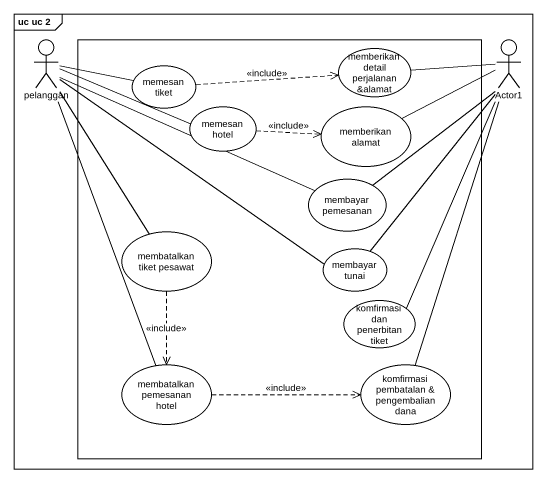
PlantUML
@startuml
mainframe uc uc 2
actor pelanggan
rectangle " " as rectangle1 {
  usecase "memesan tiket" as memesan_tiket
  usecase "memberikan detail perjalanan &alamat" as memberikan_detail
  usecase "memesan hotel" as memesan_hotel
  usecase "memberikan alamat" as memberikan_alamat
  usecase "membayar pemesanan" as membayar_pemesanan
  usecase "membatalkan tiket pesawat" as membatalkan_tiket_pesawat
  usecase "membayar tunai" as membayar_tunai
  usecase "komfirmasi dan penerbitan tiket" as komfirmasi_dan_penerbitan
  usecase "membatalkan pemesanan hotel" as membatalkan_pemesanan_hotel
  usecase "komfirmasi pembatalan & pengembalian dana" as komfirmasi_pembatalan
}
actor Actor1
pelanggan -right- memesan_tiket
pelanggan -right- memesan_hotel
pelanggan -right- membayar_pemesanan
pelanggan -- membatalkan_tiket_pesawat
pelanggan -- membayar_tunai
pelanggan -- membatalkan_pemesanan_hotel
memesan_tiket .right.> memberikan_detail : <<include>>
Actor1 -left- memberikan_detail
Actor1 -left- memberikan_alamat
Actor1 -- membayar_pemesanan
Actor1 -- membayar_tunai
Actor1 -- komfirmasi_dan_penerbitan
Actor1 -- komfirmasi_pembatalan
memesan_hotel .right.> memberikan_alamat : <<include>>
membatalkan_tiket_pesawat ..> membatalkan_pemesanan_hotel : <<include>>
membatalkan_pemesanan_hotel .right.> komfirmasi_pembatalan : <<include>>
@enduml
